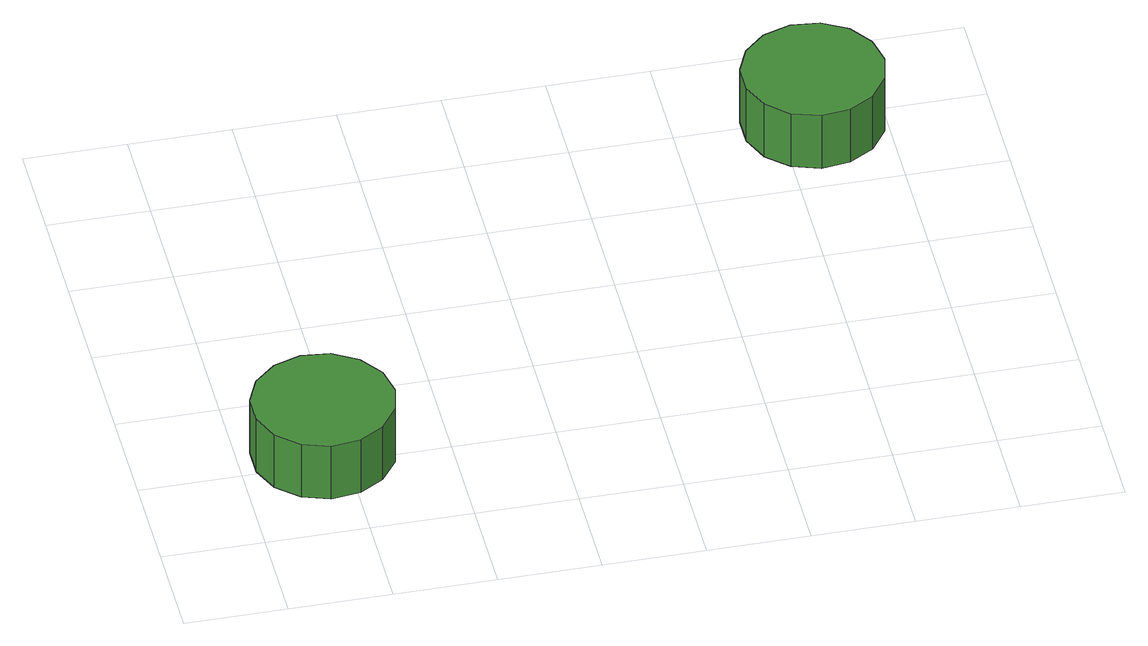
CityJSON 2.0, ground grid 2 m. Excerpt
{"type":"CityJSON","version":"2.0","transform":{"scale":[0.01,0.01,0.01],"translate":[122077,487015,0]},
"CityObjects":{
"tree1":{"type":"SolitaryVegetationObject","attributes":{"function":"something"},"geometry":[{"type":"MultiSurface","lod":"1","boundaries":[[[0,1,2,3,4,5,6,7,8,9,10,11,12,13,14]],[[15,16,17,18,19,20,21,22,23,24,25,26,27,28,29]],[[0,29,28,1]],[[1,28,27,2]],[[2,27,26,3]],[[3,26,25,4]],[[4,25,24,5]],[[5,24,23,6]],[[6,23,22,7]],[[7,22,21,8]],[[8,21,20,9]],[[9,20,19,10]],[[10,19,18,11]],[[11,18,17,12]],[[12,17,16,13]],[[13,16,15,14]],[[14,15,29,0]]]}]},
"tree2":{"type":"SolitaryVegetationObject","attributes":{"function":"something"},"geometry":[{"type":"MultiSurface","lod":"1","boundaries":[[[30,31,32,33,34,35,36,37,38,39,40,41,42,43,44]],[[45,46,47,48,49,50,51,52,53,54,55,56,57,58,59]],[[30,59,58,31]],[[31,58,57,32]],[[32,57,56,33]],[[33,56,55,34]],[[34,55,54,35]],[[35,54,53,36]],[[36,53,52,37]],[[37,52,51,38]],[[38,51,50,39]],[[39,50,49,40]],[[40,49,48,41]],[[41,48,47,42]],[[42,47,46,43]],[[43,46,45,44]],[[44,45,59,30]]]}]}
},
"vertices":[
[300,235,185],[288,291,185],[254,337,185],[205,366,185],[148,372,185],[94,354,185],[51,316,185],[28,264,185],[28,207,185],[51,155,185],[94,117,185],[148,99,185],[205,105,185],[254,134,185],[288,180,185],[288,180,58],[254,134,58],[205,105,58],[148,99,58],[94,117,58],[51,155,58],[28,207,58],[28,264,58],[51,316,58],[94,354,58],[148,372,58],[205,366,58],[254,337,58],[288,291,58],[300,235,58],
[1401,985,189],[1389,1041,189],[1356,1087,189],[1306,1115,189],[1250,1121,189],[1195,1103,189],[1153,1065,189],[1130,1013,189],[1130,956,189],[1153,904,189],[1195,866,189],[1250,848,189],[1306,854,189],[1356,883,189],[1389,929,189],[1389,929,62],[1356,883,62],[1306,854,62],[1250,848,62],[1195,866,62],[1153,904,62],[1130,956,62],[1130,1013,62],[1153,1065,62],[1195,1103,62],[1250,1121,62],[1306,1115,62],[1356,1087,62],[1389,1041,62],[1401,985,62]
]}
